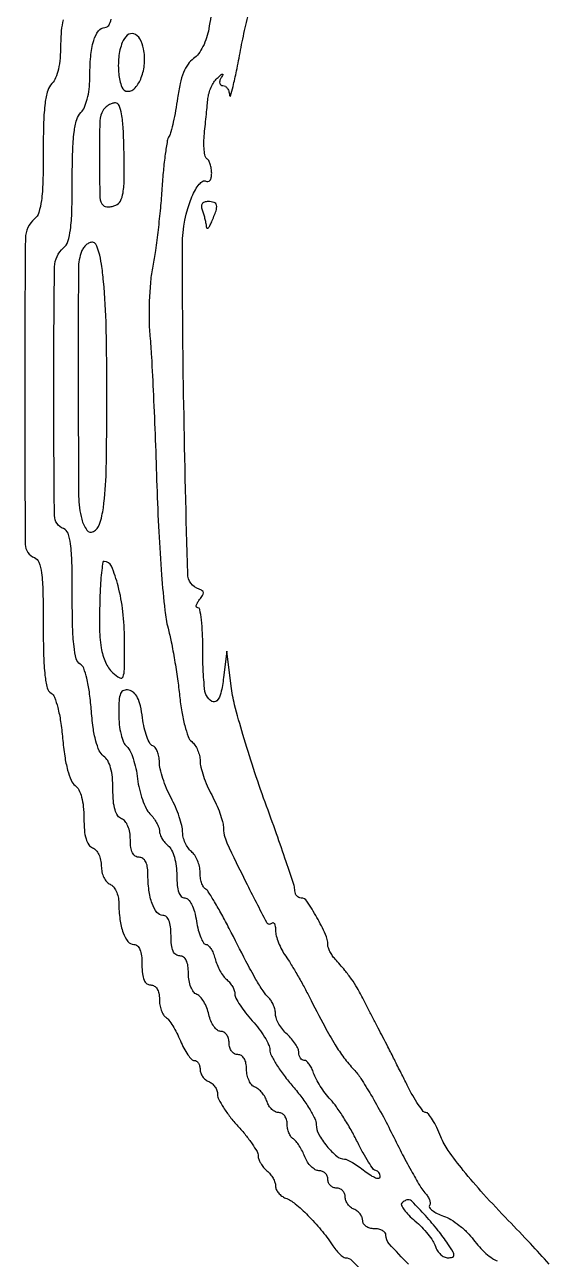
# Model space of a CAD drawing. Extents: x 166 to 1835, y 45 to 1905.
# Drawn here: x 165.8 to 256.1, y 1388.7 to 1601.5 of the extents above; entities that cross this region are included whole.
import ezdxf

# ---------------------------------------------------------------- set-up
doc = ezdxf.new("R2010")
doc.units = 0

msp = doc.modelspace()

# ---------------------------------------------------------------- linework, layer by layer
for points in [[(198.293284, 1605.014698, 0.012477), (197.511421, 1600.778742, -0.040697), (197.134018, 1599.229285, -0.037839), (196.503814, 1597.721542, -0.040091), (195.72153, 1596.450427, -0.082173), (194.888134, 1595.634199, 0.089616), (193.933927, 1594.671616, 0.054212), (193.170768, 1593.254368, 0.041846), (192.573169, 1591.336056, 0.020872), (192.12592, 1588.830117, -0.009489), (191.793037, 1586.683628, -0.011477), (191.39647, 1584.68407, -0.010166), (190.991933, 1583.024311, -0.073676), (190.66806, 1582.271926, 0.096914), (190.358415, 1581.450157, 0.007775), (190.007068, 1579.149944, 0.010273), (189.684562, 1576.369572, 0.007702), (189.43971, 1573.297266, -0.007681), (189.169104, 1569.899939, -0.005608), (188.768272, 1566.134846, -0.005667), (188.307782, 1562.574074, -0.012432), (187.857046, 1559.863912, 0.024068), (187.484224, 1557.247504, 0.013165), (187.266974, 1554.014025, 0.013095), (187.218838, 1550.710672, 0.020312), (187.367674, 1547.863912, -0.009817), (187.633408, 1544.241103, -0.001871), (187.962643, 1537.641274, -0.001995), (188.287485, 1529.932259, -0.001833), (188.560919, 1522, 0.005315), (188.889477, 1514.072681, 0.006581), (189.370946, 1506.700259, 0.005995), (189.928196, 1500.550447, 0.039122), (190.485052, 1497.5, -0.015237), (191.04038, 1495.109894, -0.00725), (191.616203, 1492.004117, -0.007178), (192.124797, 1488.737776, -0.010115), (192.477244, 1485.811888, 0.016757), (192.841759, 1483.090697, 0.02338), (193.361858, 1480.690883, 0.02372), (193.96217, 1478.801273, 0.131509), (194.572966, 1477.939443, -0.073806), (195.119545, 1477.329579, -0.04457), (195.580809, 1476.473689, -0.043615), (195.89481, 1475.519932, -0.057783), (196, 1474.612746, 0.061879), (196.133563, 1473.537659, 0.020246), (196.5875, 1472.003554, 0.019824), (197.234454, 1470.324698, 0.02114), (198, 1468.738815, -0.017236), (198.766787, 1467.181522, -0.017686), (199.417419, 1465.588269, -0.017728), (199.882452, 1464.170171, -0.068074), (200.016745, 1463.253624, 0.105792), (200.634558, 1460.495349, 0.008482), (203.88353, 1453.736918, 0.004668), (207.442178, 1446.80712, 0.505593), (208.337688, 1446.671021, -0.262332), (208.586221, 1446.740419, -0.216564), (208.805446, 1446.567682, -0.087053), (208.954436, 1446.091506, -0.032404), (209, 1445.389173, 0.065909), (209.121769, 1444.469424, 0.028195), (209.512196, 1443.289811, 0.027295), (210.076219, 1442.061871, 0.032276), (210.743645, 1440.972506, -0.016251), (211.570756, 1439.714782, -0.006122), (212.648508, 1437.904424, -0.006056), (213.7743, 1435.904093, -0.007334), (214.779764, 1434, 0.003967), (217.466847, 1428.827278, 0.015676), (219.243581, 1425.7125, 0.024174), (220.772887, 1423.467855, 0.025254), (222.490946, 1421.415268, -0.043836), (223.670069, 1419.895339, -0.009467), (225.420241, 1417.061422, -0.009809), (227.3263, 1413.691082, -0.009234), (229.138846, 1410.180503, 0.005493), (230.873141, 1406.758935, 0.007096), (232.543788, 1403.659028, 0.005525), (234.004494, 1401.105187, 0.060809), (234.718958, 1400.16938, -0.047512), (235.178487, 1399.599474, -0.057893), (235.48745, 1398.988177, -0.068427), (235.610006, 1398.428781, -0.159485), (235.510378, 1398.016792, 0.305449), (235.525653, 1397.628532, 0.07149), (236.005433, 1397.138628, 0.050295), (236.831409, 1396.629263, 0.029174), (237.90904, 1396.181553, -0.054571), (239.186484, 1395.573177, -0.028656), (240.629499, 1394.56292, -0.028132), (242.0055, 1393.345472, -0.038412), (243.088474, 1392.094203, 0.026119), (244.092297, 1390.875125, 0.025292), (245.228058, 1389.753508, 0.026149), (246.32685, 1388.871708, 0.07933), (247.18062, 1388.442673, -0.083397)], [(256.079272, 1387.889906, 0.007726), (252.867772, 1391.439545, 0.005037), (249.057096, 1395.441239, -0.009006), (244.80127, 1399.982033, -0.014096), (241.324369, 1404.053339, -0.015522), (238.730189, 1407.483011, -0.05905), (237.448516, 1409.837068, 0.017216), (236.745748, 1411.431965, 0.025244), (236.010973, 1412.777139, 0.022943), (235.3289, 1413.782082, 0.236418), (234.893786, 1414, -0.23039), (234.433327, 1414.224063, -0.016776), (233.576669, 1415.395313, -0.020735), (232.621971, 1416.930049, -0.014056), (231.658444, 1418.75, 0.001421), (230.626457, 1420.824365, 0.001025), (229.463892, 1423.132812, 0.001035), (228.349457, 1425.323184, 0.002246), (227.482415, 1427, -0.000767), (226.670705, 1428.558489, -0.000506), (225.741803, 1430.353125, -0.000509), (224.841861, 1432.100488, -0.000985), (224.126353, 1433.5, 0.012043), (223.057038, 1435.482148, 0.023033), (222.089154, 1437.00938, 0.021272), (220.934618, 1438.517233, 0.008759), (219.25, 1440.463275, -0.032763), (218.771626, 1441.072661, -0.030998), (218.367188, 1441.750353, -0.032489), (218.086072, 1442.395162, -0.086759), (218, 1442.887471, 0.106772), (217.605658, 1444.71308, 0.022526), (216.118605, 1447.636778, 0.01722), (214.406939, 1450.428565, 0.245684), (213.416667, 1450.975396, -0.113546), (213.002766, 1451.080567, -0.097286), (212.649323, 1451.35996, -0.091048), (212.410645, 1451.770772, -0.08486), (212.325709, 1452.25, 0.077878), (212.180604, 1453.140422, 0.001762), (210.81797, 1457.245312, 0.003918), (209.164056, 1462.044649, 0.002637), (207.203689, 1467.5, -0.008117), (205.190972, 1473.300007, -0.00817), (203.372097, 1479.15, -0.008023), (201.952764, 1484.297254, -0.032282), (201.341889, 1487.5), (200.594485, 1493.5), (200.047242, 1489, -0.024219), (199.580664, 1486.27281, -0.135729), (198.893383, 1484.977059, -0.361982), (198.050272, 1484.876517, -0.110773), (197.083077, 1485.865579, -0.111375), (196.831941, 1486.59463, -0.008595), (196.639141, 1488.668191, -0.011431), (196.506977, 1491.175507, -0.008469), (196.471273, 1493.951018, 0.011619), (196.41948, 1496.653603, 0.019184), (196.235281, 1498.929393, 0.013842), (195.971808, 1500.711163, 0.363992), (195.627555, 1501.000028, -0.260787), (195.403352, 1501.125491, -0.191144), (195.35337, 1501.412067, -0.086783), (195.532809, 1501.863699, -0.035366), (195.919293, 1502.402754, 0.031027), (196.442999, 1503.11999, 0.15476), (196.570273, 1503.595413, 0.230867), (196.379265, 1503.945638, 0.074127), (195.83648, 1504.221173, -0.315274), (193.87184, 1506.869692, -0.002272), (193.206465, 1535.97046, -0.004881), (192.9703, 1563.575656, -0.097146), (194.598101, 1571.821969, -0.03143), (195.193188, 1573.049453, -0.052571), (195.858497, 1573.982757, -0.073647), (196.489049, 1574.513241, -0.28376), (196.979044, 1574.512952, 0.188252), (197.366613, 1574.441855, 0.186956), (197.701254, 1574.65183, 0.110578), (197.927165, 1575.157001, 0.050107), (198, 1575.881966, 0.037746), (197.939309, 1576.68477, 0.041465), (197.758576, 1577.443674, 0.045515), (197.494133, 1578.056044, 0.130383), (197.17813, 1578.389909, -0.203006), (196.88138, 1578.808535, -0.029324), (196.713616, 1579.86521, -0.029345), (196.659755, 1581.206064, -0.021236), (196.75092, 1582.698926, 0.000398), (196.917743, 1584.31818, 0.000331), (197.09266, 1586.040641, 0.000334), (197.250765, 1587.618397, 0.000905), (197.360087, 1588.737297, -0.04691), (197.541981, 1589.686477, -0.034891), (197.910909, 1590.688307, -0.035641), (198.397392, 1591.591979, -0.064379), (198.934001, 1592.237297, -0.004788), (199.663066, 1592.901607, -0.179375), (199.867686, 1592.982011, -0.566195), (199.928347, 1592.88522, -0.010857), (199.587687, 1592.25, 0.065956), (199.395318, 1591.771491, 0.132257), (199.400358, 1591.367188, 0.182297), (199.596402, 1591.101717, 0.144512), (199.940983, 1591, -0.158035), (200.35238, 1590.866639, -0.090543), (200.71658, 1590.485938, -0.074323), (200.97941, 1589.919266, -0.058101), (201.094182, 1589.25, 0.83956), (201.252529, 1589.23087, 0.014569), (201.685044, 1590.824085, 0.008893), (202.280737, 1593.511118, 0.003975), (202.97337, 1597.066034, -0.008552), (203.765756, 1600.943513, -0.009302), (204.670347, 1604.683898, -0.008856)], [(172.447183, 1602.313255, 0.047795), (172.106349, 1600.441417, 0.021152), (172, 1597.928571, -0.022083), (171.901752, 1595.705114, -0.034038), (171.602113, 1593.804494, -0.040342), (171.131205, 1592.309005, -0.100259), (170.5, 1591.357143, 0.1268), (169.767505, 1590.115941, 0.038648), (169.322772, 1587.962227, 0.024724), (169.070697, 1584.692334, 0.006875), (169, 1579.551016, -0.006543), (168.931951, 1574.351392, -0.025746), (168.683416, 1571.157317, -0.042003), (168.240964, 1569.11251, -0.146286), (167.5, 1568, 0.220721), (165.93233, 1564.7009, 0.00228), (165.812589, 1538.442734, 0.001899), (165.913318, 1511.928052, 0.308457), (167.5, 1509.638374, -0.220879), (168.266584, 1508.847196, -0.051487), (168.702749, 1507.000619, -0.027079), (168.940194, 1503.837347, -0.005195), (169, 1498.081075, 0.006077), (169.065097, 1492.725201, 0.022467), (169.298957, 1489.352774, 0.032361), (169.690577, 1487.186641, 0.200817), (170.350844, 1486.29969, -0.17146), (170.949285, 1485.584371, -0.026977), (171.5057, 1483.805239, -0.025281), (171.985928, 1481.419241, -0.014443), (172.335506, 1478.5, 0.014253), (172.701597, 1475.433023, 0.02794), (173.19762, 1473.025327, 0.033857), (173.792516, 1471.269805, 0.136861), (174.484662, 1470.389757, -0.117936), (175.129808, 1469.629528, -0.051686), (175.605189, 1468.387799, -0.041421), (175.903215, 1466.745815, -0.024193), (176, 1464.746746, 0.020649), (176.085689, 1462.672728, 0.0508), (176.364478, 1461.17551, 0.075496), (176.831776, 1460.173337, 0.155579), (177.5, 1459.638374, -0.126488), (178.074285, 1459.230077, -0.0639), (178.559375, 1458.47904, -0.057234), (178.888488, 1457.522915, -0.054346), (179, 1456.5, 0.054346), (179.111512, 1455.477085, 0.057234), (179.440625, 1454.52096, 0.0639), (179.925715, 1453.769923, 0.126488), (180.5, 1453.361626, -0.129093), (181.075436, 1452.948054, -0.062899), (181.563386, 1452.178722, -0.056117), (181.897005, 1451.196642, -0.052597), (182.013655, 1450.143011, 0.030764), (182.204576, 1447.283777, 0.055374), (182.759826, 1445.003152, 0.07795), (183.589385, 1443.502676, 0.231553), (184.616631, 1443, -0.19087), (185.212282, 1442.76402, -0.110443), (185.651188, 1442.117486, -0.067513), (185.918006, 1441.034589, -0.026696), (186, 1439.5, 0.025511), (186.081893, 1437.895967, 0.075863), (186.357143, 1436.833333, 0.129352), (186.830552, 1436.226074, 0.164293), (187.5, 1436, -0.1393), (188.115743, 1435.82506, -0.117066), (188.596373, 1435.343169, -0.088683), (188.900008, 1434.569783, -0.049343), (189, 1433.559017, 0.041328), (189.081497, 1432.574717, 0.043555), (189.323722, 1431.635001, 0.047713), (189.67879, 1430.870264, 0.122402), (190.102034, 1430.43694, -0.0952), (190.616363, 1429.964092, -0.020787), (191.29494, 1428.963652, -0.020936), (191.994206, 1427.721024, -0.018732), (192.615454, 1426.377923, 0.023231), (193.228027, 1425.084238, 0.032173), (193.902053, 1423.992265, 0.03343), (194.545513, 1423.203309, 0.207866), (195.01342, 1423, -0.153012), (195.389678, 1422.882096, -0.098099), (195.710192, 1422.550156, -0.080766), (195.926439, 1422.054153, -0.062569), (196, 1421.468615, 0.088478), (196.112085, 1420.840167, 0.06652), (196.440625, 1420.217991, 0.065663), (196.926585, 1419.696157, 0.081035), (197.5, 1419.361626, -0.08629), (198.073793, 1419.0188, -0.066122), (198.560778, 1418.472472, -0.065725), (198.89083, 1417.814131, -0.082826), (199.004778, 1417.143011, 0.119559), (199.217931, 1416.275356, 0.02303), (200.034873, 1414.864725, 0.023327), (201.166351, 1413.271854, 0.019659), (202.504778, 1411.694349, -0.015961), (203.843134, 1410.140369, -0.020193), (204.973278, 1408.618299, -0.018667), (205.80496, 1407.294622, -0.131665), (206, 1406.566794, 0.089325), (206.107356, 1405.970657, 0.043153), (206.440625, 1405.267513, 0.040953), (206.926064, 1404.574019, 0.046406), (207.5, 1404, -0.049186), (208.073948, 1403.419567, -0.041783), (208.559375, 1402.706921, -0.043726), (208.891999, 1401.975982, -0.08512), (209, 1401.34617, 0.107837), (209.128338, 1400.758037, 0.066452), (209.507594, 1400.156324, 0.061926), (210.067315, 1399.6328, 0.065567), (210.727981, 1399.274142, -0.081915), (212.373913, 1398.310045, -0.023264), (214.571661, 1396.303886, -0.023294), (216.822016, 1393.828628, -0.026318), (218.736468, 1391.25, 0.022054), (219.364776, 1390.388469, 0.02859), (220.017668, 1389.660938, 0.028781), (220.612027, 1389.134676, 0.168353), (221.000671, 1389, -0.198579), (222.12313, 1388.535905, -0.001898), (228.490312, 1382.136606, -0.004414)], [(231.895784, 1387.895784, -0.012037), (228.583693, 1391.371304, -0.186429), (228, 1392.882353, 0.17393), (227.84702, 1393.308823, 0.093364), (227.4125, 1393.671691, 0.073659), (226.765132, 1393.917241, 0.053924), (226, 1394, -0.067898), (225.235532, 1394.104293, -0.0845), (224.5875, 1394.409197, -0.09971), (224.154161, 1394.8618, -0.14217), (224, 1395.393011, 0.096313), (223.888097, 1395.968559, 0.06686), (223.559375, 1396.545909, 0.064359), (223.073431, 1397.037471, 0.074185), (222.5, 1397.361626, -0.081035), (221.926585, 1397.696157, -0.065663), (221.440625, 1398.217991, -0.06652), (221.112085, 1398.840167, -0.088478), (221, 1399.468615, 0.096942), (220.885603, 1400.053098, 0.097427), (220.559375, 1400.550156, 0.098422), (220.072412, 1400.882975, 0.101174), (219.5, 1401, -0.099038), (218.927543, 1401.114514, -0.097945), (218.440625, 1401.440625, -0.097945), (218.114514, 1401.927543, -0.099038), (218, 1402.5, 0.100723), (217.883506, 1403.072421, 0.098326), (217.552104, 1403.559375, 0.097539), (217.05719, 1403.885578, 0.097378), (216.475249, 1404, -0.13238), (215.824604, 1404.175337, -0.062987), (215.130034, 1404.70584, -0.055893), (214.49957, 1405.483805, -0.05156), (214.036932, 1406.402861, 0.026432), (213.609101, 1407.370829, 0.026089), (213.079857, 1408.292627, 0.02702), (212.532058, 1409.048093, 0.084151), (212.061683, 1409.461878, -0.10655), (211.654668, 1409.853301, -0.051186), (211.311869, 1410.495452, -0.047479), (211.078693, 1411.267886, -0.049612), (211, 1412.059017, 0.072154), (210.892403, 1412.800741, 0.087149), (210.57917, 1413.429836, 0.100436), (210.113703, 1413.8504, 0.134442), (209.567388, 1414, -0.118144), (208.974475, 1414.142082, -0.070605), (208.377753, 1414.560363, -0.064307), (207.867743, 1415.178293, -0.063646), (207.529321, 1415.907619, 0.053787), (207.189648, 1416.678985, 0.043753), (206.672275, 1417.419667, 0.045401), (206.066029, 1418.022871, 0.081614), (205.461933, 1418.376234, -0.127829), (204.90217, 1418.776434, -0.06364), (204.429443, 1419.516032, -0.056875), (204.108649, 1420.458779, -0.053641), (204, 1421.468615, 0.046062), (203.902073, 1422.529365, 0.08793), (203.60186, 1423.328103, 0.119192), (203.12215, 1423.820648, 0.141262), (202.5, 1424, -0.130775), (201.924246, 1424.153209, -0.10214), (201.4375, 1424.583333, -0.08892), (201.111864, 1425.230589, -0.072314), (201, 1426, 0.069306), (200.893533, 1426.764404, 0.085408), (200.582715, 1427.4125, 0.1), (200.121163, 1427.845831, 0.139529), (199.579455, 1428, -0.173463), (198.988677, 1428.211314, -0.067242), (198.38803, 1428.85671, -0.055977), (197.868317, 1429.800441, -0.043863), (197.518348, 1430.91646, 0.039397), (197.166916, 1432.073175, 0.04161), (196.643277, 1433.138406, 0.045377), (196.036548, 1433.969244, 0.121328), (195.438893, 1434.385075, -0.144657), (194.876755, 1434.815732, -0.06206), (194.414203, 1435.650907, -0.053029), (194.104077, 1436.74644, -0.042502), (194, 1437.968615, 0.032976), (193.911547, 1439.308306, 0.082094), (193.626294, 1440.244769, 0.126816), (193.150444, 1440.796394, 0.152856), (192.5, 1441, -0.164293), (191.830552, 1441.226074, -0.129352), (191.357143, 1441.833333, -0.075863), (191.081893, 1442.895967, -0.025511), (191, 1444.5, 0.026696), (190.918006, 1446.034589, 0.067513), (190.651188, 1447.117486, 0.110443), (190.212282, 1447.76402, 0.19087), (189.616631, 1448, -0.232249), (188.583111, 1448.50744, -0.078482), (187.754574, 1450.019248, -0.055156), (187.20267, 1452.329518, -0.029841), (187.013655, 1455.25, 0.039723), (186.913939, 1456.429086, 0.085052), (186.615923, 1457.289391, 0.121917), (186.13538, 1457.809579, 0.146626), (185.5, 1458, -0.152856), (184.849556, 1458.203606, -0.126816), (184.373706, 1458.755231, -0.082094), (184.088453, 1459.691694, -0.032976), (184, 1461.031385, 0.042163), (183.894423, 1462.28116, 0.056447), (183.578824, 1463.373225, 0.067387), (183.098439, 1464.195612, 0.136118), (182.5, 1464.638374, -0.155579), (181.831776, 1465.173337, -0.075496), (181.364478, 1466.17551, -0.0508), (181.085689, 1467.672728, -0.020649), (181, 1469.746746, 0.023848), (180.902053, 1471.799116, 0.044565), (180.597239, 1473.432914, 0.057325), (180.097202, 1474.656189, 0.10965), (179.40013, 1475.449368, -0.128961), (178.651524, 1476.369598, -0.042122), (178.059523, 1478.031428, -0.031449), (177.594345, 1480.38484, -0.013639), (177.259788, 1483.559611, 0.014163), (176.946257, 1486.505245, 0.026598), (176.500058, 1488.856415, 0.029898), (175.966186, 1490.57917, 0.17136), (175.359658, 1491.29969, -0.200519), (174.693348, 1492.188399, -0.033175), (174.299158, 1494.339669, -0.022693), (174.064913, 1497.703683, -0.006036), (174, 1503.081075, 0.005195), (173.940194, 1508.837347, 0.027079), (173.702749, 1512.000619, 0.051487), (173.266584, 1513.847196, 0.220879), (172.5, 1514.638374, -0.307503), (170.938129, 1516.883873, -0.002771), (170.818624, 1538.44408, -0.003311), (170.959881, 1559.776043, -0.21964), (172.5, 1563, 0.146286), (173.240964, 1564.11251, 0.042003), (173.683416, 1566.157317, 0.025746), (173.931951, 1569.351392, 0.006543), (174, 1574.551016, -0.006875), (174.070697, 1579.692334, -0.024724), (174.322772, 1582.962227, -0.038648), (174.767505, 1585.115941, -0.1268), (175.5, 1586.357143, 0.09637), (176.09695, 1587.242464, 0.036697), (176.578186, 1588.657843, 0.033552), (176.901581, 1590.364194, 0.029274), (177.013655, 1592.178571, -0.019983), (177.179272, 1596.017061, -0.051007), (177.690925, 1598.751043, -0.08315), (178.506802, 1600.427821, -0.242606), (179.616631, 1601, 0.258024), (180.27061, 1601.361556, 0.087127), (180.695903, 1602.405334, 0.042914)]]:
    msp.add_lwpolyline(points, format="xyb")
for points in [[(182.606989, 1598.418213, 0.066433), (181.996749, 1595.855131, 0.052463), (182.007487, 1593.001586, 0.058405), (182.535369, 1590.698033, 0.317256), (183.524751, 1590, 0.217992), (184.848879, 1590.606099, 0.087987), (185.889005, 1592.354195, 0.071383), (186.425691, 1594.76901, 0.06636), (186.282866, 1597.300615, 0.079869), (185.645122, 1599.057082, 0.194384), (184.592115, 1599.907102, 0.25929), (183.477437, 1599.666892, 0.12178)], [(179.309017, 1586.75, 0.138651), (178.736914, 1584.89311, 0.006672), (178.671588, 1578.348536, 0.005419), (178.766044, 1571.697049, 0.192413), (179.364307, 1570.30236, 0.152327), (179.685974, 1570.13364, 0.052035), (180.217377, 1570.092769, 0.045945), (180.850485, 1570.168491, 0.038905), (181.496825, 1570.360408, 0.188361), (182.291097, 1571.083856, 0.076591), (182.740304, 1572.50187, 0.036575), (182.939347, 1574.960391, 0.006841), (182.912136, 1579.483947, 0.007658), (182.768259, 1583.591524, 0.030472), (182.488386, 1586.096778, 0.052881), (182.06815, 1587.570156, 0.305858), (181.4312, 1588, 0.081234), (180.869061, 1587.908064, 0.052067), (180.266128, 1587.632812, 0.05086), (179.715761, 1587.228205, 0.065296)], [(196.393011, 1569.418213, -0.017653), (196.630596, 1568.727077, -0.013583), (196.842343, 1567.957913, -0.01379), (197.001056, 1567.227261, -0.031568), (197.070285, 1566.668213, 0.193333), (197.181951, 1566.432275, 0.386902), (197.372382, 1566.430662, 0.08752), (197.663057, 1566.800333, 0.021474), (198, 1567.5, 0.015546), (198.758653, 1569.428658, 0.129567), (198.838559, 1570.355725, 0.278471), (198.419791, 1570.838133, 0.078339), (197.393011, 1571, 0.076855), (196.737605, 1570.898658, 0.176865), (196.348199, 1570.59835, 0.16701), (196.230887, 1570.103551, 0.067159)], [(175.606989, 1562.418213, 0.090924), (175.058895, 1559.49036, 0.001053), (175.027144, 1539.669976, 0.001425), (175.092327, 1520.239931, 0.063995), (175.630286, 1516.25, 0.090755), (176.513977, 1514.386729, 0.376334), (177.630721, 1514.128722, 0.193646), (178.70857, 1515.42037, 0.044243), (179.354496, 1518.25, 0.029245), (179.839117, 1524.488631, 0.004583), (179.961093, 1536.828455, 0.005219), (179.839961, 1549.290491, 0.018629), (179.38249, 1557.25, 0.012463), (179.027855, 1560.201269, 0.03264), (178.583592, 1562.28796, 0.045108), (178.070347, 1563.630362, 0.286325), (177.477778, 1564, 0.109712), (176.949331, 1563.882633, 0.066293), (176.406916, 1563.53535, 0.061488), (175.933342, 1563.022999, 0.064303)], [(178.798161, 1503.75, 0.010057), (178.688955, 1497.787522, 0.038506), (178.981021, 1494.087496, 0.064519), (179.708701, 1491.6001, 0.10218), (180.989293, 1489.795348, 0.057575), (182.187786, 1488.912294, 0.468489), (182.745472, 1489.119834, 0.081953), (182.971371, 1490.399399, 0.002801), (183, 1495.510705, 0.028631), (182.723361, 1500.337815, 0.035304), (181.893935, 1504.768181, 0.035544), (180.746423, 1508.154662, 0.301964), (179.47432, 1509, 0.368553), (179.278342, 1508.832837, 0.007571), (179.080041, 1507.457813, 0.013956), (178.909681, 1505.762898, 0.00846)], [(182, 1482.695769, 0.026614), (182.097665, 1480.862227, 0.033572), (182.390995, 1479.189041, 0.036976), (182.827379, 1477.847927, 0.123008), (183.371752, 1477.106436, -0.110153), (183.933995, 1476.379973, -0.028739), (184.487098, 1475.002251, -0.027778), (184.950492, 1473.319786, -0.02525), (185.242384, 1471.541931, 0.028774), (185.55334, 1469.727962, 0.027675), (186.073345, 1467.937405, 0.028795), (186.70936, 1466.414228, 0.08326), (187.370632, 1465.486511, -0.035819), (187.994151, 1464.76663, -0.03388), (188.521373, 1463.952095, -0.035725), (188.886802, 1463.166308, -0.091221), (189, 1462.551016, 0.090127), (189.107225, 1461.960994, 0.04303), (189.440625, 1461.262878, 0.040787), (189.926065, 1460.572854, 0.045898), (190.5, 1460, -0.106516), (191.093823, 1459.244026, -0.042211), (191.573027, 1458.005726, -0.038163), (191.892895, 1456.494455, -0.033084), (192, 1454.877555, 0.022607), (192.078322, 1453.146201, 0.06251), (192.33847, 1451.956453, 0.107171), (192.772065, 1451.255009, 0.203651), (193.372192, 1451, -0.211623), (193.975853, 1450.732525, -0.067755), (194.54379, 1449.904705, -0.049849), (195.030895, 1448.635274, -0.02706), (195.384009, 1447, 0.022213), (195.699445, 1445.467404, 0.03376), (196.120427, 1444.175, 0.036143), (196.578226, 1443.238422, 0.267064), (196.992766, 1443, -0.196459), (197.40809, 1442.83026, -0.055537), (197.858506, 1442.277674, -0.046929), (198.271664, 1441.482392, -0.034874), (198.579061, 1440.541018, 0.036599), (198.918263, 1439.514248, 0.029071), (199.426738, 1438.462595, 0.029898), (200.016262, 1437.539331, 0.062589), (200.598113, 1436.918573, -0.049154), (201.134519, 1436.376175, -0.041774), (201.588196, 1435.710351, -0.043721), (201.899069, 1435.027524, -0.085167), (202, 1434.439273, 0.123545), (202.17693, 1433.734149, 0.021546), (202.88125, 1432.545118, 0.022247), (203.851431, 1431.192868, 0.018331), (205, 1429.838857, -0.02369), (206.148294, 1428.455391, -0.026272), (207.11875, 1427.014954, -0.026935), (207.80798, 1425.711765, -0.10858), (208, 1424.837958, 0.121675), (208.230875, 1423.903268, 0.019669), (209.175, 1422.268201, 0.020717), (210.468507, 1420.395286, 0.016896), (212, 1418.5, -0.01902), (213.531319, 1416.588373, -0.022464), (214.825, 1414.666333, -0.022069), (215.758971, 1412.970342, -0.115318), (216, 1411.93918, 0.12836), (216.430042, 1410.29164, 0.043945), (217.83173, 1408.236107, 0.042946), (219.522631, 1406.499816, 0.180111), (220.865141, 1406, -0.117439), (221.34909, 1405.884742, -0.016758), (222.250137, 1405.39118, -0.018289), (223.292908, 1404.721009, -0.014683), (224.365141, 1403.92742, 0.023838), (225.377217, 1403.206646, 0.05216), (226.22601, 1402.778731, 0.105969), (226.780163, 1402.694081, 0.396872), (227, 1402.92742, 0.067987), (226.943837, 1403.338554, 0.083178), (226.779687, 1403.689497, 0.097467), (226.536064, 1403.927152, 0.140399), (226.25, 1404.015549, -0.237284), (225.853132, 1404.225545, -0.012027), (225.01031, 1405.473191, -0.017103), (224.063536, 1407.067588, -0.011352), (223.082971, 1408.955901, 0.014693), (221.995607, 1411.016112, 0.012348), (220.726917, 1413.133989, 0.01253), (219.471572, 1415.011048, 0.033298), (218.45649, 1416.263498, -0.025513), (217.559896, 1417.335228, -0.019779), (216.69311, 1418.585798, -0.020167), (215.976249, 1419.819993, -0.044666), (215.556131, 1420.823147, 0.036485), (215.223073, 1421.656363, 0.046936), (214.794224, 1422.360549, 0.054702), (214.339089, 1422.848995, 0.179747), (213.932612, 1423, -0.142781), (213.576969, 1423.103671, -0.099636), (213.273955, 1423.395097, -0.08429), (213.069807, 1423.830893, -0.067579), (213, 1424.345012, 0.105367), (212.863329, 1424.98636, 0.036283), (212.4125, 1425.826608, 0.034148), (211.765355, 1426.70814, 0.033439), (211, 1427.5, -0.040371), (210.234703, 1428.314057, -0.037291), (209.5875, 1429.261517, -0.03944), (209.140932, 1430.195738, -0.092024), (209, 1430.954988, 0.057214), (208.91831, 1431.66656, 0.03889), (208.672229, 1432.444549, 0.039098), (208.311552, 1433.168443, 0.061326), (207.884184, 1433.715816, -0.048771), (206.840502, 1434.985708, -0.017812), (205.613487, 1436.965416, -0.010241), (203.901383, 1440.108757, -0.002094), (201.012362, 1445.739213, 0.007475), (199.731523, 1448.170677, 0.010293), (198.503827, 1450.313037, 0.007256), (197.421592, 1452.056732, 0.112278), (196.921962, 1452.54823, -0.133188), (196.56732, 1452.927081, -0.044682), (196.270826, 1453.631725, -0.040719), (196.068047, 1454.507297, -0.036564), (196, 1455.436572, 0.056318), (195.889369, 1456.415657, 0.043376), (195.559375, 1457.439726, 0.044511), (195.074601, 1458.354318, 0.075572), (194.5, 1459, -0.070845), (193.92559, 1459.633371, -0.044601), (193.440625, 1460.508523, -0.043968), (193.110442, 1461.475636, -0.060354), (193, 1462.387254, 0.061879), (192.866437, 1463.462341, 0.020246), (192.4125, 1464.996446, 0.019824), (191.765546, 1466.675302, 0.02114), (191, 1468.261185, -0.023621), (190.234413, 1469.867458, -0.020806), (189.5875, 1471.607564, -0.02133), (189.136425, 1473.226873, -0.057318), (189, 1474.413042, 0.044717), (188.914464, 1475.367558, 0.053103), (188.660282, 1476.235612, 0.061549), (188.286946, 1476.896975, 0.154256), (187.843515, 1477.218828, -0.195866), (187.358917, 1477.634163, -0.031791), (186.852402, 1478.793784, -0.030997), (186.40532, 1480.312565, -0.02282), (186.093515, 1482.039047, 0.022064), (185.724119, 1484.102234, 0.058889), (185.227948, 1485.50969, 0.090321), (184.579229, 1486.386977, 0.141939), (183.75, 1486.810209, 0.130897), (182.869231, 1486.748118, 0.212607), (182.329398, 1486.245544, 0.08771), (182.062544, 1485.091182, 0.013053)], [(230.722116, 1398.388783, 0.326935), (230.662399, 1398.002649, 0.041107), (231.139705, 1397.242504, 0.035608), (231.937836, 1396.321499, 0.021518), (233.002001, 1395.344862, -0.025623), (234.154272, 1394.269816, -0.023493), (235.226213, 1393.052168, -0.024202), (236.078538, 1391.874477, -0.06779), (236.51394, 1390.95608, 0.066959), (236.866942, 1390.208296, 0.065613), (237.407019, 1389.574598, 0.071106), (238.044362, 1389.146033, 0.112979), (238.682398, 1389, 0.057007), (239.481096, 1389.09136, 0.352562), (239.71857, 1389.394137, 0.133118), (239.553362, 1389.974152, 0.009469), (238.651547, 1391.409054, 0.024842), (237.012119, 1393.658926, 0.013679), (234.800508, 1396.248987, 0.0067), (232.54615, 1398.681028, 0.205287), (231.801996, 1399, 0.093969), (231.579571, 1398.957826, 0.035083), (231.291458, 1398.820455, 0.033245), (230.990588, 1398.622683, 0.034368)]]:
    msp.add_lwpolyline(points, format="xyb", close=True)

doc.saveas('drawing.dxf')
